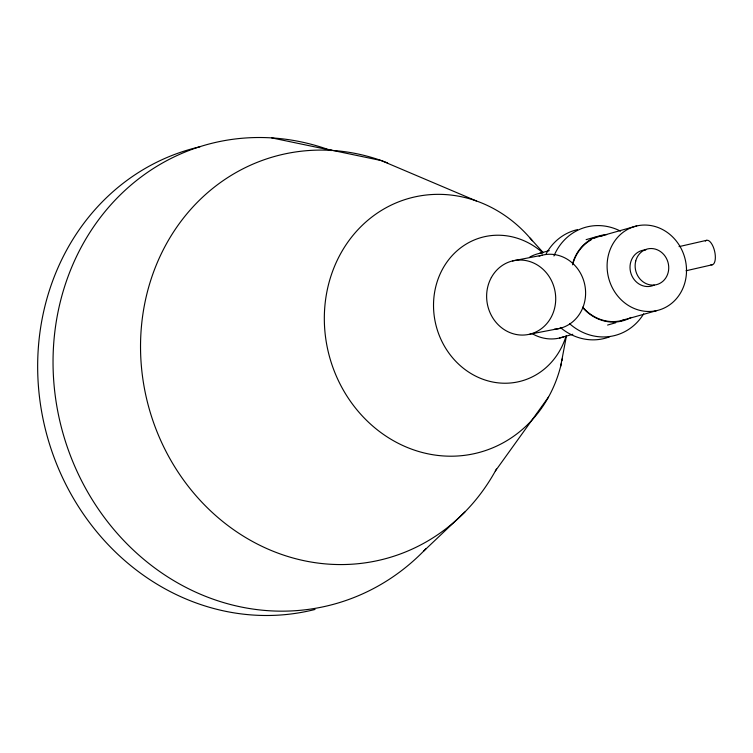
<?xml version="1.0" encoding="UTF-8"?>
<svg xmlns="http://www.w3.org/2000/svg" width="753" height="753" viewBox="0 0 753 753"><rect width="100%" height="100%" fill="white"/><g stroke="black" fill="none" stroke-linecap="round" stroke-linejoin="round"><path stroke-width="1.13" d="M560.656 366.316L566.463 335.819M495.352 471.011L548.485 397.095M423.704 551.074L464.893 511.984M586.135 239.642L595.359 237.035M539.308 253.413L549.285 250.598M600.838 236.056L636.727 225.938M559.47 338.05L572.779 334.294M620.999 320.703L656.889 310.584A43.514 39.401 74.3 0 0 675.036 239.492A43.514 39.401 74.3 0 0 608.499 254.712A43.514 39.401 74.3 0 0 656.889 310.584M607.577 325.051L615.775 322.736M679.046 246.626L706.549 240.329M686.011 270.769L712.366 264.745M512.454 260.933L542.339 255.173M529.896 334.153L559.78 328.393M271.739 137.893L331.913 150.431M328.026 149.452L381.169 160.54L476.348 200.947M530.112 238.127L543.017 252.406M561.465 362.965A131.803 119.332 74.3 0 1 394.196 441.136A131.803 119.332 74.3 0 1 347.058 243.266A131.803 119.332 74.3 0 1 532.352 240.781M562.416 358.419A131.803 119.332 74.3 0 1 561.954 360.696M566.152 335.829A74.5 67.45 74.3 0 1 473.308 374.881A74.5 67.45 74.3 0 1 443.188 267.946A74.5 67.45 74.3 0 1 542.772 252.81M643.683 313.813A56.061 50.762 74.3 0 1 569.72 323.809M553.935 255.964A56.061 50.762 74.3 0 1 620.491 231.124M496.453 469.006A208.628 188.89 74.3 0 1 248.876 539.44A208.628 188.89 74.3 0 1 153.687 271.701A208.628 188.89 74.3 0 1 387.644 162.959M426.094 548.598A238.409 215.857 74.3 0 1 145.847 561.032A238.409 215.857 74.3 0 1 74.359 261.131A238.409 215.857 74.3 0 1 331.216 150.609M654.169 285.095A18.42 16.679 74.3 0 1 630.553 271.974A18.42 16.679 74.3 0 1 645.801 249.968M625.385 319.394A43.514 39.401 74.3 0 1 611.86 321.587M610.711 321.531A43.514 39.401 74.3 0 1 601.553 319.799M600.442 319.423A43.514 39.401 74.3 0 1 582.69 307.149M572.609 264.83A43.514 39.401 74.3 0 1 591.237 239.774M594.315 238.23A43.514 39.401 74.3 0 1 603.078 235.623M563.865 336.742A43.514 39.401 74.3 0 1 532.098 333.607M529.707 257.121A43.514 39.401 74.3 0 1 542.687 252.801M631.07 317.408A44.06 39.89 74.3 0 1 582.558 307.45M572.647 263.522A44.06 39.89 74.3 0 1 606.683 234.635M609.751 336.742A56.061 50.762 74.3 0 1 560.298 327.423M546.226 253.61A56.061 50.762 74.3 0 1 577.419 229.637M315.027 609.45A238.409 215.857 74.3 0 1 45.387 429.314A238.409 215.857 74.3 0 1 200.006 146.788M539.11 256.152A37.641 34.431 79.1 0 1 584.761 284.728A37.641 34.431 79.1 0 1 554.217 329.249M705.316 241.12A12.547 5.318 77.1 0 1 714.588 251.088A12.547 5.318 77.1 0 1 710.936 264.698M635.72 261.075A18.42 16.679 74.3 0 0 656.202 284.728A18.42 16.679 74.3 0 0 663.882 254.636A18.42 16.679 74.3 0 0 635.72 261.075M491.37 277.499A37.641 34.431 79.1 0 0 520.944 335.047A37.641 34.431 79.1 0 0 551.205 280.088A37.641 34.431 79.1 0 0 491.37 277.499"/></g></svg>
